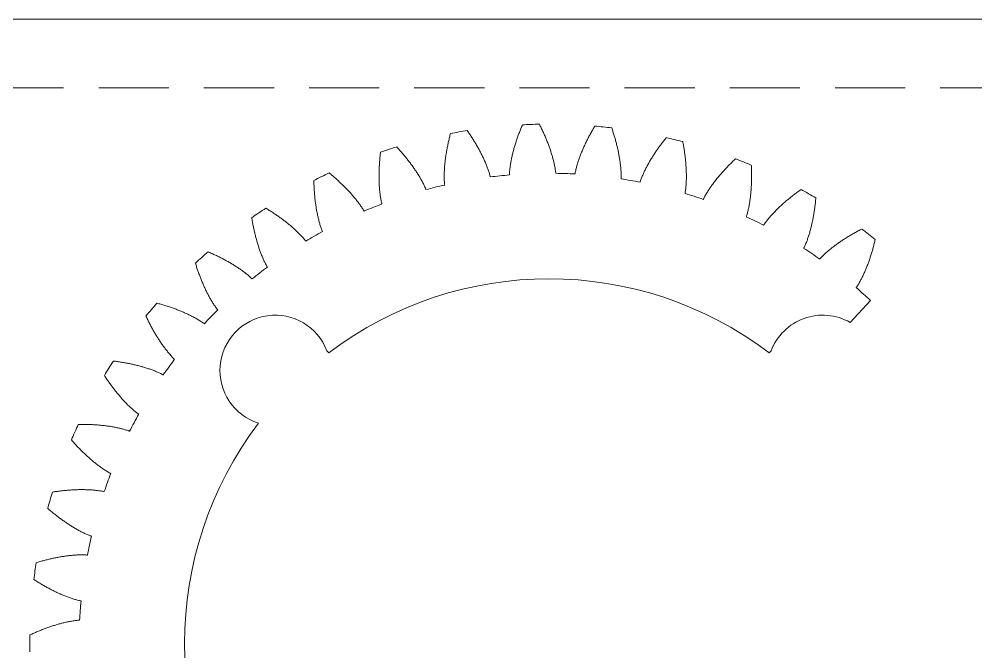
# Model space of a CAD drawing. Header units: millimetres. Extents: x 25 to 635, y 25 to 330.
# Drawn here: x 300.9 to 387.5, y 272.9 to 330.2 of the extents above; entities that cross this region are included whole.
import ezdxf

# ---------------------------------------------------------------- set-up
doc = ezdxf.new("R2010")
doc.units = ezdxf.units.MM
doc.header["$MEASUREMENT"] = 0
doc.linetypes.add('HIDDEN', pattern=[0.375, 0.25, -0.125])
for name, color, linetype, lineweight in [('Bounding Box', 7, 'Continuous', 0), ('Safe Area', 7, 'HIDDEN', 0), ('Single Set', 7, 'Continuous', 0)]:
    doc.layers.add(name, color=color, linetype=linetype, lineweight=lineweight)

msp = doc.modelspace()

# ---------------------------------------------------------------- linework, layer by layer
at = {"layer": 'Bounding Box'}
msp.add_lwpolyline([(25.4, 25.4), (635, 25.4), (635, 330.2), (25.4, 330.2)], close=True, dxfattribs=at)
at = {"layer": 'Safe Area', "ltscale": 25.4}
msp.add_lwpolyline([(628.775, 31.875), (628.775, 323.975), (31.875, 323.975), (31.875, 31.875)], close=True, dxfattribs=at)
at = {"layer": 'Single Set', "color": 1}
for p, q in [((376.134, 302.755), (377.988, 304.73)), ((328.76, 300.178), (328.94, 299.998)), ((368.81, 299.998), (368.99, 300.178)), ((322.576, 293.634), (322.568, 293.643))]:
    msp.add_line(p, q, dxfattribs=at)
for centre, radius, start, end in [((348.875, 273.7), 47, 91.0628, 92.9372), ((348.875, 273.7), 47, 99.0628, 100.9372), ((348.875, 273.7), 47, 83.0628, 84.9372), ((348.875, 273.7), 47, 75.0628, 76.9372), ((348.875, 273.7), 47, 107.0628, 108.9372), ((348.875, 273.7), 47, 67.0628, 68.9372), ((348.875, 273.7), 47, 115.0628, 116.9372), ((348.875, 273.7), 42.549, 86.82626, 89.17374), ((348.875, 273.7), 42.549, 94.82626, 97.17374), ((348.875, 273.7), 42.549, 78.82626, 81.17374), ((348.875, 273.7), 42.549, 102.82626, 105.17374), ((348.875, 273.7), 47, 59.0628, 60.9372), ((348.875, 273.7), 42.549, 70.82626, 73.17374), ((348.875, 273.7), 47, 123.0628, 124.9372), ((348.875, 273.7), 42.549, 110.82626, 113.17374), ((348.875, 273.7), 42.549, 62.82626, 65.17374), ((348.875, 273.7), 47, 51.0628, 52.9372), ((348.875, 273.7), 42.549, 118.82626, 121.17374), ((348.875, 273.7), 42.549, 54.82626, 57.17374), ((348.875, 273.7), 47, 131.0628, 132.9372), ((348.875, 273.7), 42.549, 126.82626, 129.17374), ((348.875, 273.7), 33, 52.83748, 127.16252), ((348.875, 273.7), 42.549, 46.82626, 49.17374), ((348.875, 273.7), 47, 139.0628, 140.9372), ((348.875, 273.7), 42.549, 134.82626, 137.17374), ((324.085, 298.407), 5, 20.74948, 252.34688), ((373.665, 298.407), 5, 60.40808, 159.25052), ((348.875, 273.7), 47, 147.0628, 148.9372), ((348.875, 273.7), 42.549, 142.82626, 145.17374), ((348.875, 273.7), 42.549, 150.82626, 153.17374), ((348.875, 273.7), 47, 155.0628, 156.9372), ((348.875, 273.7), 33, 142.83748, 217.16252), ((348.875, 273.7), 42.549, 158.82626, 161.17374), ((348.875, 273.7), 47, 163.0628, 164.9372), ((348.875, 273.7), 42.549, 166.82626, 169.17374), ((348.875, 273.7), 47, 171.0628, 172.9372), ((348.875, 273.7), 42.549, 174.82626, 177.17374), ((348.875, 273.7), 47, 179.0628, 180.9372)]:
    msp.add_arc(centre, radius, start, end, dxfattribs=at)
for points, knots in [([(346.467, 320.638), (346.419, 320.523), (346.323, 320.295), (346.189, 319.95), (346.062, 319.605), (345.943, 319.26), (345.832, 318.915), (345.729, 318.571), (345.635, 318.227), (345.55, 317.883), (345.475, 317.539), (345.411, 317.196), (345.358, 316.854), (345.319, 316.513), (345.298, 316.261), (345.296, 316.123), (345.295, 316.098)], [0, 0, 0, 0, 0.037289, 0.0743099, 0.1110627, 0.1475473, 0.1837637, 0.219712, 0.2553921, 0.290804, 0.3259477, 0.360823, 0.3954298, 0.4297679, 0.4638364, 0.471245, 0.471245, 0.471245, 0.471245]), ([(349.489, 316.245), (349.486, 316.269), (349.474, 316.407), (349.436, 316.657), (349.373, 316.995), (349.296, 317.332), (349.208, 317.67), (349.109, 318.007), (349.001, 318.344), (348.883, 318.681), (348.757, 319.018), (348.622, 319.354), (348.479, 319.689), (348.328, 320.025), (348.17, 320.359), (348.059, 320.581), (348.003, 320.692)], [0, 0, 0, 0, 0.0074086, 0.041477, 0.0758152, 0.110422, 0.1452973, 0.180441, 0.2158529, 0.251533, 0.2874812, 0.3236977, 0.3601823, 0.3969351, 0.433956, 0.471245, 0.471245, 0.471245, 0.471245]), ([(339.958, 319.846), (339.926, 319.726), (339.864, 319.486), (339.778, 319.126), (339.7, 318.767), (339.63, 318.409), (339.568, 318.052), (339.515, 317.696), (339.47, 317.342), (339.434, 316.99), (339.407, 316.64), (339.391, 316.291), (339.386, 315.945), (339.395, 315.602), (339.41, 315.349), (339.426, 315.212), (339.429, 315.187)], [0, 0, 0, 0, 0.037289, 0.0743099, 0.1110627, 0.1475473, 0.1837637, 0.219712, 0.2553921, 0.290804, 0.3259477, 0.360823, 0.3954298, 0.4297679, 0.4638364, 0.471245, 0.471245, 0.471245, 0.471245]), ([(343.562, 315.916), (343.556, 315.94), (343.525, 316.075), (343.452, 316.317), (343.343, 316.643), (343.22, 316.966), (343.086, 317.288), (342.941, 317.608), (342.787, 317.927), (342.623, 318.244), (342.451, 318.56), (342.271, 318.874), (342.082, 319.187), (341.886, 319.498), (341.683, 319.807), (341.542, 320.011), (341.472, 320.113)], [0, 0, 0, 0, 0.0074086, 0.041477, 0.0758152, 0.110422, 0.1452973, 0.180441, 0.2158529, 0.251533, 0.2874812, 0.3236977, 0.3601823, 0.3969351, 0.433956, 0.471245, 0.471245, 0.471245, 0.471245]), ([(353.023, 320.517), (352.959, 320.41), (352.833, 320.196), (352.652, 319.874), (352.478, 319.55), (352.312, 319.225), (352.154, 318.899), (352.004, 318.572), (351.864, 318.244), (351.732, 317.915), (351.61, 317.586), (351.498, 317.255), (351.398, 316.924), (351.312, 316.592), (351.256, 316.345), (351.235, 316.208), (351.231, 316.184)], [0, 0, 0, 0, 0.037289, 0.0743099, 0.1110627, 0.1475473, 0.1837637, 0.219712, 0.2553921, 0.290804, 0.3259477, 0.360823, 0.3954298, 0.4297679, 0.4638364, 0.471245, 0.471245, 0.471245, 0.471245]), ([(355.404, 315.745), (355.405, 315.77), (355.412, 315.908), (355.409, 316.161), (355.394, 316.504), (355.365, 316.849), (355.324, 317.195), (355.274, 317.543), (355.213, 317.892), (355.143, 318.242), (355.065, 318.593), (354.978, 318.945), (354.883, 319.297), (354.781, 319.65), (354.671, 320.003), (354.591, 320.238), (354.552, 320.356)], [0, 0, 0, 0, 0.0074086, 0.041477, 0.0758152, 0.110422, 0.1452973, 0.180441, 0.2158529, 0.251533, 0.2874812, 0.3236977, 0.3601823, 0.3969351, 0.433956, 0.471245, 0.471245, 0.471245, 0.471245]), ([(359.498, 319.484), (359.42, 319.387), (359.266, 319.193), (359.041, 318.899), (358.824, 318.602), (358.614, 318.303), (358.413, 318.003), (358.219, 317.7), (358.034, 317.395), (357.858, 317.088), (357.691, 316.778), (357.535, 316.466), (357.389, 316.152), (357.257, 315.835), (357.168, 315.598), (357.128, 315.466), (357.12, 315.443)], [0, 0, 0, 0, 0.037289, 0.0743099, 0.1110627, 0.1475473, 0.1837637, 0.219712, 0.2553921, 0.290804, 0.3259477, 0.360823, 0.3954298, 0.4297679, 0.4638364, 0.471245, 0.471245, 0.471245, 0.471245]), ([(361.192, 314.427), (361.196, 314.452), (361.223, 314.587), (361.255, 314.838), (361.288, 315.18), (361.307, 315.526), (361.315, 315.874), (361.313, 316.226), (361.302, 316.58), (361.281, 316.936), (361.253, 317.295), (361.216, 317.655), (361.171, 318.017), (361.118, 318.381), (361.058, 318.746), (361.013, 318.99), (360.99, 319.112)], [0, 0, 0, 0, 0.0074086, 0.041477, 0.0758152, 0.110422, 0.1452973, 0.180441, 0.2158529, 0.251533, 0.2874812, 0.3236977, 0.3601823, 0.3969351, 0.433956, 0.471245, 0.471245, 0.471245, 0.471245]), ([(333.622, 318.156), (333.608, 318.033), (333.579, 317.787), (333.545, 317.418), (333.518, 317.051), (333.498, 316.687), (333.486, 316.325), (333.483, 315.965), (333.487, 315.609), (333.501, 315.255), (333.523, 314.904), (333.556, 314.557), (333.599, 314.213), (333.655, 313.875), (333.705, 313.626), (333.741, 313.493), (333.747, 313.469)], [0, 0, 0, 0, 0.037289, 0.0743099, 0.1110627, 0.1475473, 0.1837637, 0.219712, 0.2553921, 0.290804, 0.3259477, 0.360823, 0.3954298, 0.4297679, 0.4638364, 0.471245, 0.471245, 0.471245, 0.471245]), ([(337.738, 314.766), (337.729, 314.789), (337.679, 314.918), (337.574, 315.148), (337.42, 315.455), (337.253, 315.758), (337.076, 316.058), (336.888, 316.355), (336.691, 316.649), (336.485, 316.941), (336.27, 317.229), (336.048, 317.515), (335.818, 317.799), (335.581, 318.079), (335.336, 318.357), (335.168, 318.54), (335.084, 318.631)], [0, 0, 0, 0, 0.0074086, 0.041477, 0.0758152, 0.110422, 0.1452973, 0.180441, 0.2158529, 0.251533, 0.2874812, 0.3236977, 0.3601823, 0.3969351, 0.433956, 0.471245, 0.471245, 0.471245, 0.471245]), ([(365.766, 317.56), (365.676, 317.474), (365.496, 317.304), (365.233, 317.044), (364.976, 316.78), (364.727, 316.514), (364.486, 316.244), (364.252, 315.971), (364.026, 315.695), (363.809, 315.415), (363.6, 315.132), (363.402, 314.845), (363.214, 314.554), (363.04, 314.258), (362.919, 314.036), (362.86, 313.911), (362.85, 313.889)], [0, 0, 0, 0, 0.037289, 0.0743099, 0.1110627, 0.1475473, 0.1837637, 0.219712, 0.2553921, 0.290804, 0.3259477, 0.360823, 0.3954298, 0.4297679, 0.4638364, 0.471245, 0.471245, 0.471245, 0.471245]), ([(332.131, 312.816), (332.119, 312.838), (332.052, 312.959), (331.915, 313.171), (331.721, 313.454), (331.513, 313.731), (331.295, 314.004), (331.068, 314.272), (330.832, 314.536), (330.587, 314.796), (330.335, 315.052), (330.075, 315.304), (329.808, 315.552), (329.534, 315.797), (329.253, 316.039), (329.061, 316.196), (328.965, 316.275)], [0, 0, 0, 0, 0.0074086, 0.041477, 0.0758152, 0.110422, 0.1452973, 0.180441, 0.2158529, 0.251533, 0.2874812, 0.3236977, 0.3601823, 0.3969351, 0.433956, 0.471245, 0.471245, 0.471245, 0.471245]), ([(366.74, 312.317), (366.748, 312.34), (366.793, 312.471), (366.86, 312.715), (366.94, 313.049), (367.007, 313.389), (367.063, 313.733), (367.111, 314.081), (367.149, 314.433), (367.178, 314.789), (367.199, 315.148), (367.213, 315.51), (367.219, 315.874), (367.217, 316.242), (367.209, 316.612), (367.198, 316.86), (367.192, 316.984)], [0, 0, 0, 0, 0.0074086, 0.041477, 0.0758152, 0.110422, 0.1452973, 0.180441, 0.2158529, 0.251533, 0.2874812, 0.3236977, 0.3601823, 0.3969351, 0.433956, 0.471245, 0.471245, 0.471245, 0.471245]), ([(327.583, 315.601), (327.586, 315.476), (327.592, 315.229), (327.61, 314.859), (327.634, 314.492), (327.665, 314.129), (327.704, 313.768), (327.75, 313.412), (327.805, 313.059), (327.867, 312.711), (327.938, 312.366), (328.019, 312.027), (328.109, 311.693), (328.212, 311.365), (328.296, 311.127), (328.35, 310.999), (328.36, 310.977)], [0, 0, 0, 0, 0.037289, 0.0743099, 0.1110627, 0.1475473, 0.1837637, 0.219712, 0.2553921, 0.290804, 0.3259477, 0.360823, 0.3954298, 0.4297679, 0.4638364, 0.471245, 0.471245, 0.471245, 0.471245]), ([(371.706, 314.782), (371.605, 314.71), (371.403, 314.567), (371.106, 314.345), (370.815, 314.12), (370.531, 313.891), (370.255, 313.658), (369.985, 313.42), (369.723, 313.178), (369.469, 312.931), (369.223, 312.679), (368.987, 312.423), (368.761, 312.161), (368.547, 311.892), (368.396, 311.689), (368.32, 311.573), (368.307, 311.553)], [0, 0, 0, 0, 0.037289, 0.0743099, 0.1110627, 0.1475473, 0.1837637, 0.219712, 0.2553921, 0.290804, 0.3259477, 0.360823, 0.3954298, 0.4297679, 0.4638364, 0.471245, 0.471245, 0.471245, 0.471245]), ([(371.941, 309.455), (371.952, 309.477), (372.015, 309.6), (372.115, 309.832), (372.24, 310.152), (372.354, 310.479), (372.458, 310.812), (372.553, 311.15), (372.64, 311.494), (372.718, 311.842), (372.79, 312.194), (372.853, 312.551), (372.91, 312.911), (372.96, 313.275), (373.003, 313.643), (373.026, 313.89), (373.038, 314.013)], [0, 0, 0, 0, 0.0074086, 0.041477, 0.0758152, 0.110422, 0.1452973, 0.180441, 0.2158529, 0.251533, 0.2874812, 0.3236977, 0.3601823, 0.3969351, 0.433956, 0.471245, 0.471245, 0.471245, 0.471245]), ([(326.85, 310.105), (326.835, 310.125), (326.752, 310.235), (326.587, 310.427), (326.355, 310.68), (326.111, 310.925), (325.857, 311.165), (325.595, 311.399), (325.324, 311.627), (325.046, 311.85), (324.76, 312.069), (324.468, 312.282), (324.169, 312.491), (323.863, 312.696), (323.551, 312.896), (323.34, 313.025), (323.234, 313.089)], [0, 0, 0, 0, 0.0074086, 0.041477, 0.0758152, 0.110422, 0.1452973, 0.180441, 0.2158529, 0.251533, 0.2874812, 0.3236977, 0.3601823, 0.3969351, 0.433956, 0.471245, 0.471245, 0.471245, 0.471245]), ([(321.959, 312.23), (321.979, 312.107), (322.02, 311.863), (322.088, 311.499), (322.163, 311.139), (322.245, 310.783), (322.333, 310.432), (322.429, 310.085), (322.532, 309.744), (322.642, 309.407), (322.761, 309.076), (322.888, 308.752), (323.024, 308.433), (323.171, 308.123), (323.288, 307.898), (323.359, 307.78), (323.371, 307.759)], [0, 0, 0, 0, 0.037289, 0.0743099, 0.1110627, 0.1475473, 0.1837637, 0.219712, 0.2553921, 0.290804, 0.3259477, 0.360823, 0.3954298, 0.4297679, 0.4638364, 0.471245, 0.471245, 0.471245, 0.471245]), ([(377.201, 311.205), (377.091, 311.148), (376.871, 311.034), (376.546, 310.856), (376.227, 310.673), (375.914, 310.486), (375.608, 310.293), (375.307, 310.095), (375.014, 309.892), (374.728, 309.683), (374.45, 309.468), (374.181, 309.247), (373.92, 309.019), (373.671, 308.783), (373.493, 308.603), (373.402, 308.499), (373.386, 308.48)], [0, 0, 0, 0, 0.037289, 0.0743099, 0.1110627, 0.1475473, 0.1837637, 0.219712, 0.2553921, 0.290804, 0.3259477, 0.360823, 0.3954298, 0.4297679, 0.4638364, 0.471245, 0.471245, 0.471245, 0.471245]), ([(376.692, 305.897), (376.706, 305.917), (376.786, 306.03), (376.917, 306.246), (377.086, 306.545), (377.244, 306.853), (377.393, 307.169), (377.535, 307.49), (377.668, 307.818), (377.795, 308.152), (377.914, 308.491), (378.027, 308.835), (378.133, 309.184), (378.233, 309.538), (378.327, 309.896), (378.384, 310.137), (378.413, 310.258)], [0, 0, 0, 0, 0.0074086, 0.041477, 0.0758152, 0.110422, 0.1452973, 0.180441, 0.2158529, 0.251533, 0.2874812, 0.3236977, 0.3601823, 0.3969351, 0.433956, 0.471245, 0.471245, 0.471245, 0.471245]), ([(321.998, 306.685), (321.98, 306.703), (321.882, 306.801), (321.693, 306.968), (321.427, 307.186), (321.151, 307.395), (320.867, 307.597), (320.575, 307.792), (320.275, 307.98), (319.968, 308.163), (319.655, 308.339), (319.336, 308.51), (319.01, 308.675), (318.679, 308.835), (318.343, 308.99), (318.115, 309.088), (318.001, 309.137)], [0, 0, 0, 0, 0.0074086, 0.041477, 0.0758152, 0.110422, 0.1452973, 0.180441, 0.2158529, 0.251533, 0.2874812, 0.3236977, 0.3601823, 0.3969351, 0.433956, 0.471245, 0.471245, 0.471245, 0.471245]), ([(316.859, 308.109), (316.896, 307.99), (316.97, 307.754), (317.089, 307.403), (317.213, 307.057), (317.343, 306.716), (317.48, 306.381), (317.622, 306.051), (317.772, 305.727), (317.928, 305.409), (318.091, 305.098), (318.262, 304.794), (318.442, 304.497), (318.631, 304.211), (318.777, 304.005), (318.864, 303.897), (318.88, 303.878)], [0, 0, 0, 0, 0.037289, 0.0743099, 0.1110627, 0.1475473, 0.1837637, 0.219712, 0.2553921, 0.290804, 0.3259477, 0.360823, 0.3954298, 0.4297679, 0.4638364, 0.471245, 0.471245, 0.471245, 0.471245]), ([(317.669, 302.624), (317.649, 302.639), (317.538, 302.722), (317.327, 302.861), (317.034, 303.04), (316.732, 303.209), (316.422, 303.369), (316.105, 303.521), (315.782, 303.666), (315.453, 303.804), (315.118, 303.936), (314.778, 304.06), (314.433, 304.179), (314.083, 304.291), (313.729, 304.397), (313.49, 304.463), (313.37, 304.496)], [0, 0, 0, 0, 0.0074086, 0.041477, 0.0758152, 0.110422, 0.1452973, 0.180441, 0.2158529, 0.251533, 0.2874812, 0.3236977, 0.3601823, 0.3969351, 0.433956, 0.471245, 0.471245, 0.471245, 0.471245]), ([(312.382, 303.318), (312.435, 303.206), (312.541, 302.982), (312.707, 302.651), (312.879, 302.326), (313.055, 302.007), (313.237, 301.693), (313.424, 301.386), (313.617, 301.086), (313.816, 300.793), (314.021, 300.508), (314.233, 300.231), (314.452, 299.962), (314.679, 299.705), (314.852, 299.521), (314.953, 299.426), (314.972, 299.41)], [0, 0, 0, 0, 0.037289, 0.0743099, 0.1110627, 0.1475473, 0.1837637, 0.219712, 0.2553921, 0.290804, 0.3259477, 0.360823, 0.3954298, 0.4297679, 0.4638364, 0.471245, 0.471245, 0.471245, 0.471245]), ([(313.947, 297.999), (313.925, 298.011), (313.804, 298.078), (313.576, 298.186), (313.261, 298.323), (312.938, 298.448), (312.609, 298.564), (312.274, 298.67), (311.934, 298.769), (311.589, 298.86), (311.239, 298.943), (310.885, 299.019), (310.527, 299.089), (310.164, 299.151), (309.798, 299.207), (309.553, 299.239), (309.429, 299.255)], [0, 0, 0, 0, 0.0074086, 0.041477, 0.0758152, 0.110422, 0.1452973, 0.180441, 0.2158529, 0.251533, 0.2874812, 0.3236977, 0.3601823, 0.3969351, 0.433956, 0.471245, 0.471245, 0.471245, 0.471245]), ([(308.615, 297.951), (308.683, 297.847), (308.819, 297.64), (309.03, 297.336), (309.245, 297.038), (309.464, 296.746), (309.688, 296.461), (309.916, 296.183), (310.149, 295.913), (310.387, 295.65), (310.629, 295.396), (310.878, 295.151), (311.132, 294.916), (311.392, 294.693), (311.59, 294.534), (311.703, 294.455), (311.723, 294.441)], [0, 0, 0, 0, 0.037289, 0.0743099, 0.1110627, 0.1475473, 0.1837637, 0.219712, 0.2553921, 0.290804, 0.3259477, 0.360823, 0.3954298, 0.4297679, 0.4638364, 0.471245, 0.471245, 0.471245, 0.471245]), ([(310.905, 292.902), (310.882, 292.911), (310.753, 292.96), (310.511, 293.035), (310.18, 293.127), (309.843, 293.206), (309.501, 293.274), (309.155, 293.334), (308.804, 293.384), (308.45, 293.426), (308.092, 293.46), (307.731, 293.486), (307.366, 293.505), (306.999, 293.516), (306.629, 293.52), (306.381, 293.518), (306.257, 293.516)], [0, 0, 0, 0, 0.0074086, 0.041477, 0.0758152, 0.110422, 0.1452973, 0.180441, 0.2158529, 0.251533, 0.2874812, 0.3236977, 0.3601823, 0.3969351, 0.433956, 0.471245, 0.471245, 0.471245, 0.471245]), ([(305.631, 292.112), (305.714, 292.018), (305.877, 291.832), (306.128, 291.56), (306.383, 291.295), (306.64, 291.037), (306.901, 290.786), (307.166, 290.542), (307.434, 290.307), (307.706, 290.08), (307.982, 289.862), (308.262, 289.654), (308.546, 289.456), (308.836, 289.272), (309.053, 289.143), (309.176, 289.08), (309.198, 289.069)], [0, 0, 0, 0, 0.037289, 0.0743099, 0.1110627, 0.1475473, 0.1837637, 0.219712, 0.2553921, 0.290804, 0.3259477, 0.360823, 0.3954298, 0.4297679, 0.4638364, 0.471245, 0.471245, 0.471245, 0.471245]), ([(308.602, 287.431), (308.578, 287.436), (308.443, 287.467), (308.194, 287.508), (307.853, 287.553), (307.508, 287.584), (307.16, 287.604), (306.809, 287.615), (306.455, 287.616), (306.098, 287.608), (305.739, 287.592), (305.377, 287.567), (305.014, 287.535), (304.649, 287.495), (304.281, 287.448), (304.037, 287.411), (303.914, 287.392)], [0, 0, 0, 0, 0.0074086, 0.041477, 0.0758152, 0.110422, 0.1452973, 0.180441, 0.2158529, 0.251533, 0.2874812, 0.3236977, 0.3601823, 0.3969351, 0.433956, 0.471245, 0.471245, 0.471245, 0.471245]), ([(303.49, 285.914), (303.584, 285.833), (303.772, 285.672), (304.059, 285.437), (304.347, 285.21), (304.639, 284.99), (304.932, 284.778), (305.228, 284.574), (305.526, 284.378), (305.827, 284.191), (306.131, 284.014), (306.437, 283.847), (306.746, 283.69), (307.058, 283.548), (307.291, 283.45), (307.422, 283.405), (307.446, 283.397)], [0, 0, 0, 0, 0.037289, 0.0743099, 0.1110627, 0.1475473, 0.1837637, 0.219712, 0.2553921, 0.290804, 0.3259477, 0.360823, 0.3954298, 0.4297679, 0.4638364, 0.471245, 0.471245, 0.471245, 0.471245]), ([(307.083, 281.692), (307.059, 281.694), (306.921, 281.706), (306.668, 281.712), (306.325, 281.709), (305.979, 281.691), (305.631, 281.663), (305.282, 281.625), (304.931, 281.576), (304.579, 281.519), (304.225, 281.453), (303.871, 281.378), (303.515, 281.296), (303.159, 281.206), (302.802, 281.108), (302.565, 281.037), (302.446, 281.001)], [0, 0, 0, 0, 0.0074086, 0.041477, 0.0758152, 0.110422, 0.1452973, 0.180441, 0.2158529, 0.251533, 0.2874812, 0.3236977, 0.3601823, 0.3969351, 0.433956, 0.471245, 0.471245, 0.471245, 0.471245]), ([(302.232, 279.479), (302.336, 279.412), (302.545, 279.278), (302.861, 279.086), (303.179, 278.901), (303.498, 278.724), (303.818, 278.554), (304.139, 278.393), (304.462, 278.241), (304.786, 278.098), (305.111, 277.965), (305.438, 277.842), (305.765, 277.73), (306.094, 277.632), (306.339, 277.568), (306.475, 277.542), (306.499, 277.537)], [0, 0, 0, 0, 0.037289, 0.0743099, 0.1110627, 0.1475473, 0.1837637, 0.219712, 0.2553921, 0.290804, 0.3259477, 0.360823, 0.3954298, 0.4297679, 0.4638364, 0.471245, 0.471245, 0.471245, 0.471245]), ([(306.378, 275.798), (306.353, 275.797), (306.215, 275.789), (305.964, 275.76), (305.624, 275.709), (305.284, 275.644), (304.944, 275.567), (304.603, 275.481), (304.262, 275.384), (303.922, 275.278), (303.581, 275.163), (303.24, 275.04), (302.9, 274.909), (302.559, 274.77), (302.219, 274.624), (301.994, 274.52), (301.881, 274.469)], [0, 0, 0, 0, 0.0074086, 0.041477, 0.0758152, 0.110422, 0.1452973, 0.180441, 0.2158529, 0.251533, 0.2874812, 0.3236977, 0.3601823, 0.3969351, 0.433956, 0.471245, 0.471245, 0.471245, 0.471245])]:
    msp.add_open_spline(points, degree=3, knots=knots, dxfattribs=at)

doc.saveas('drawing.dxf')
